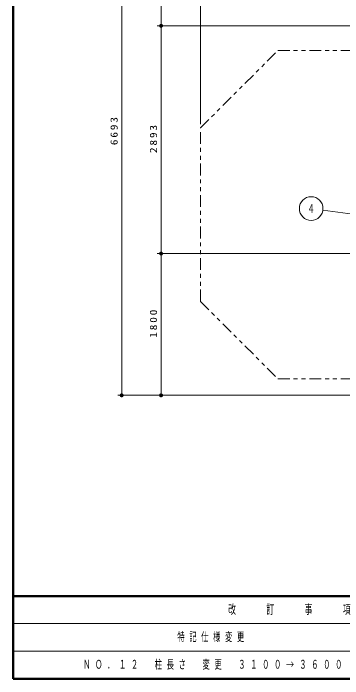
# Model space of a CAD drawing. Units: millimetres on the paper, scale 1:50. Extents: x -385 to 0, y -594 to 267.
# Drawn here: x -385 to -301.3, y 0 to 169 of the extents above; entities that cross this region are included whole.
import ezdxf
from ezdxf.enums import TextEntityAlignment as Align

# ---------------------------------------------------------------- set-up
doc = ezdxf.new("R2010")
doc.units = ezdxf.units.MM
doc.linetypes.add('USER3', pattern=[8, 3, -1, 1, -1, 1, -1])
doc.layers.add('LY_1', color=140, linetype='Continuous', lineweight=50)
doc.styles.add('ＭＳ ゴシック', font='')
doc.styles.get('ＭＳ ゴシック').set_extended_font_data('MS Gothic')

# ---------------------------------------------------------------- blocks, each defined once
blk = doc.blocks.new('filled_dot')
at = {"color": 0, "linetype": 'Continuous', "lineweight": -2, "const_width": 1.25}
blk.add_lwpolyline([(-0.625, 0, 1), (0.625, 0, 1)], format="xyb", close=True, dxfattribs=at)

msp = doc.modelspace()

# ---------------------------------------------------------------- linework, layer by layer
at = {"layer": 'LY_1', "color": 7}
for p, q in [((-385, 267), (-385, 0)), ((-385, 21), (0, 21)), ((-385, 0), (0, 0))]:
    msp.add_line(p, q, dxfattribs=at)
at = {"layer": 'LY_1', "color": 7, "lineweight": 13}
for p, q in [((-337.471, 140.892), (-337.471, 216.838)), ((-357.471, 71.978), (-357.471, 205.838)), ((-347.471, 165.838), (-347.471, 205.838)), ((-197.672, 165.838), (-348.471, 165.838)), ((-347.471, 107.978), (-347.471, 165.838)), ((-306.379, 119.028), (-297.471, 117.858)), ((-263.591, 107.978), (-348.471, 107.978)), ((-347.471, 71.978), (-347.471, 107.978)), ((-278.503, 71.978), (-358.471, 71.978)), ((-278.503, 71.978), (-348.471, 71.978)), ((-385, 14), (-243.5, 14)), ((-385, 7), (-243.5, 7))]:
    msp.add_line(p, q, dxfattribs=at)
at = {"layer": 'LY_1', "color": 7, "linetype": 'USER3', "lineweight": 13}
for p, q in [((-337.471, 139.892), (-317.805, 159.558)), ((-317.805, 159.558), (-290.632, 159.558)), ((-337.471, 95.824), (-337.471, 139.892)), ((-337.471, 95.824), (-317.805, 76.158)), ((-317.805, 76.158), (-281.683, 76.158))]:
    msp.add_line(p, q, dxfattribs=at)
at = {"layer": 'LY_1', "color": 7, "lineweight": 13}
msp.add_circle((-309.353, 119.419), 3, dxfattribs=at)

# ---------------------------------------------------------------- block references
at = {"layer": 'LY_1', "color": 7, "lineweight": 13, "xscale": 0.4, "yscale": 0.4}
for p, rotation in [((-347.471, 165.838), 90), ((-347.471, 165.838), 270), ((-347.471, 107.978), 90), ((-347.471, 107.978), 270), ((-357.471, 71.978), 90), ((-347.471, 71.978), 90)]:
    msp.add_blockref('filled_dot', p, dxfattribs=dict(at, rotation=rotation))

# ---------------------------------------------------------------- texts
at = {"layer": 'LY_1', "color": 7, "style": 'ＭＳ ゴシック', "width": 0.6}
msp.add_text('４', height=2.199, dxfattribs=at).set_placement((-309.353, 119.419), align=Align.MIDDLE_CENTER)
at = {"layer": 'LY_1', "color": 7, "char_height": 1.833, "attachment_point": 8, "rotation": 90, "style": 'ＭＳ ゴシック'}
for s, insert in [('\\T1.33;\\W1.15;6693', (-358.471, 139.325)), ('\\T1.33;\\W1.15;2893', (-348.471, 137.325)), ('\\T1.33;\\W1.15;1800', (-348.471, 90.399))]:
    msp.add_mtext(s, dxfattribs=dict(at, insert=insert))
at = {"layer": 'LY_1', "color": 7, "style": 'ＭＳ ゴシック'}
for s, insert, char_height, attachment_point in [('\\T1.64;\\W0.6;改\u3000\u3000訂\u3000\u3000事\u3000\u3000項', (-314.25, 17.5), 2.346, 5), ('\\T1.64;\\W0.6;特記仕様変更', (-334.25, 10.5), 2.199, 5), ('\\T1.64;\\W0.6;ＮＯ．１２\u3000柱長さ\u3000変更\u3000３１００→３６００', (-367.25, 3.5), 2.199, 4)]:
    msp.add_mtext(s, dxfattribs=dict(at, insert=insert, char_height=char_height, attachment_point=attachment_point))

doc.saveas('drawing.dxf')
